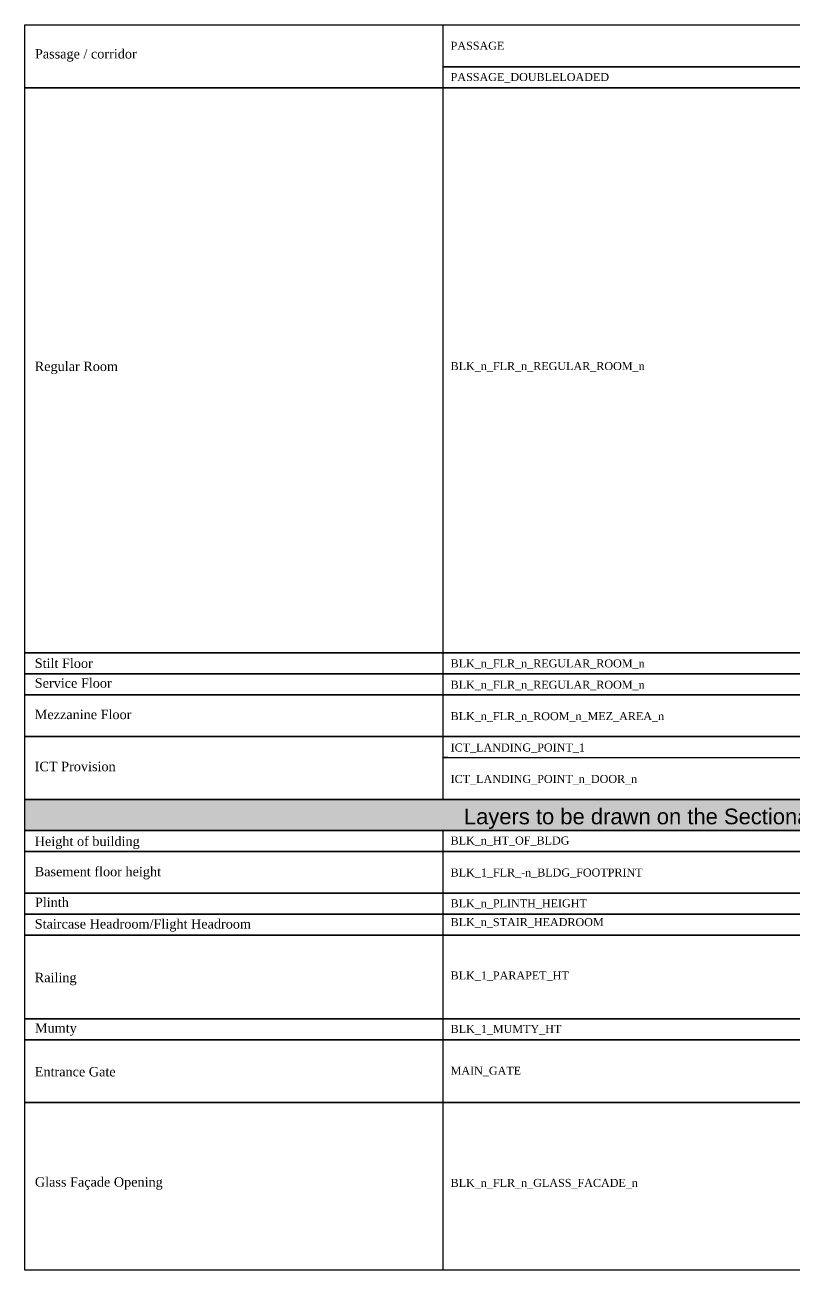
# Model space of a CAD drawing. Header units: millimetres. Extents: x -9481 to -9286, y 28723 to 28853.
# Drawn here: x -9481.26 to -9462.12, y 28730.39 to 28761.36 of the extents above; entities that cross this region are included whole.
import ezdxf

# ---------------------------------------------------------------- set-up
doc = ezdxf.new("R2010")
doc.units = ezdxf.units.MM
doc.linetypes.add('CONTINULUS', pattern=[0])
doc.layers.add('BLK_1_PLANTATION_GREENSTRIP', color=7, linetype='Continuous')
doc.layers.add('HATCH', color=7, linetype='Continuous')
doc.styles.add('MtXpl_Georgia', font='georgiab.ttf')
doc.styles.get("Standard").update_dxf_attribs({"font": 'arial.ttf', "height": 0.25})

# ---------------------------------------------------------------- blocks, each defined once
blk = doc.blocks.new('J4')
at = {"layer": 'HATCH', "linetype": 'CONTINULUS', "ltscale": 0.05}
h = blk.add_hatch(color=241, dxfattribs=at)
h.dxf.hatch_style = 1
h.paths.add_polyline_path([(-9435.455, 28796.771), (-9435.455, 28795.998), (-9396.427, 28795.998), (-9396.427, 28796.771)])
blk.add_lwpolyline([(-9435.455, 28796.771), (-9396.427, 28796.771), (-9396.427, 28795.998), (-9435.455, 28795.998), (-9435.455, 28796.771)], close=True)
at = {"color": 18, "insert": (-9424.534, 28796.544), "char_height": 0.39118, "attachment_point": 1}
blk.add_mtext_dynamic_manual_height_columns('Layers to be drawn on the Sectional Elevations or Building Elevation', width=18.54654, gutter_width=1.633, heights=[0], dxfattribs=at)

msp = doc.modelspace()

# ---------------------------------------------------------------- linework, layer by layer
for p, q in [((-9470.864, 28761.358), (-9470.864, 28760.838)), ((-9470.864, 28760.838), (-9470.864, 28760.317)), ((-9470.864, 28760.317), (-9470.864, 28759.797)), ((-9470.864, 28759.797), (-9470.864, 28759.276)), ((-9470.864, 28759.276), (-9470.864, 28756.673)), ((-9470.864, 28756.673), (-9470.864, 28756.152)), ((-9470.864, 28756.152), (-9470.864, 28745.739)), ((-9470.864, 28745.739), (-9470.864, 28745.218)), ((-9470.864, 28745.218), (-9470.864, 28744.698)), ((-9470.864, 28744.698), (-9470.864, 28744.177)), ((-9470.864, 28744.177), (-9470.864, 28743.656)), ((-9470.864, 28743.656), (-9470.864, 28743.136)), ((-9470.864, 28743.136), (-9470.864, 28742.615)), ((-9470.864, 28742.615), (-9470.864, 28742.095)), ((-9470.864, 28741.321), (-9470.864, 28740.801)), ((-9470.864, 28740.801), (-9470.864, 28740.28)), ((-9470.864, 28740.28), (-9470.864, 28739.759)), ((-9470.864, 28739.759), (-9470.864, 28739.239)), ((-9470.864, 28739.239), (-9470.864, 28738.718)), ((-9470.864, 28738.718), (-9470.864, 28738.197)), ((-9470.864, 28738.197), (-9470.864, 28737.156)), ((-9470.864, 28737.156), (-9470.864, 28736.635)), ((-9470.864, 28736.635), (-9470.864, 28736.115)), ((-9470.864, 28736.115), (-9470.864, 28735.594)), ((-9470.864, 28735.594), (-9470.864, 28735.074)), ((-9470.864, 28735.074), (-9470.864, 28734.553)), ((-9470.864, 28734.553), (-9470.864, 28734.032)), ((-9470.864, 28734.032), (-9470.864, 28733.512)), ((-9470.864, 28733.512), (-9470.864, 28732.991)), ((-9470.864, 28732.991), (-9470.864, 28732.47)), ((-9470.864, 28732.47), (-9470.864, 28731.95)), ((-9470.864, 28731.95), (-9470.864, 28731.429)), ((-9470.864, 28731.429), (-9470.864, 28730.908)), ((-9470.864, 28730.908), (-9470.864, 28730.388))]:
    msp.add_line(p, q)
for points in [[(-9481.258, 28760.838), (-9481.258, 28761.358), (-9442.23, 28761.358), (-9442.23, 28760.838)], [(-9481.258, 28760.317), (-9481.258, 28760.838), (-9481.258, 28760.838)], [(-9442.23, 28760.317), (-9442.23, 28759.797), (-9481.258, 28759.797), (-9481.258, 28760.317), (-9481.258, 28760.317)], [(-9470.864, 28760.317), (-9455.602, 28760.317)], [(-9455.602, 28760.317), (-9470.864, 28760.317)], [(-9481.258, 28759.276), (-9481.258, 28759.797), (-9442.23, 28759.797), (-9442.23, 28759.276)], [(-9481.258, 28758.755), (-9481.258, 28759.276)], [(-9481.258, 28758.235), (-9481.258, 28758.755)], [(-9481.258, 28757.714), (-9481.258, 28758.235)], [(-9481.258, 28757.193), (-9481.258, 28757.714)], [(-9481.258, 28756.673), (-9481.258, 28757.193)], [(-9481.258, 28756.152), (-9481.258, 28756.673)], [(-9481.258, 28755.631), (-9481.258, 28756.152)], [(-9481.258, 28755.111), (-9481.258, 28755.631)], [(-9481.258, 28753.028), (-9481.258, 28755.111)], [(-9481.258, 28752.507), (-9481.258, 28753.028)], [(-9481.258, 28751.987), (-9481.258, 28752.507)], [(-9481.258, 28751.466), (-9481.258, 28751.987)], [(-9481.258, 28750.946), (-9481.258, 28751.466)], [(-9481.258, 28750.425), (-9481.258, 28750.946)], [(-9481.258, 28749.904), (-9481.258, 28750.425)], [(-9481.258, 28749.384), (-9481.258, 28749.904)], [(-9481.258, 28748.863), (-9481.258, 28749.384)], [(-9481.258, 28748.342), (-9481.258, 28748.863)], [(-9481.258, 28747.822), (-9481.258, 28748.342)], [(-9481.258, 28747.301), (-9481.258, 28747.822)], [(-9481.258, 28746.78), (-9481.258, 28747.301)], [(-9481.258, 28746.26), (-9481.258, 28746.78)], [(-9461.732, 28746.26), (-9442.23, 28746.26), (-9442.23, 28745.739), (-9481.258, 28745.739), (-9481.258, 28746.26), (-9481.258, 28746.26)], [(-9470.738, 28745.739), (-9470.864, 28745.739)], [(-9470.864, 28745.739), (-9470.738, 28745.739)], [(-9470.738, 28745.218), (-9470.864, 28745.218)], [(-9470.864, 28745.218), (-9470.738, 28745.218)], [(-9481.258, 28744.177), (-9481.258, 28744.698), (-9442.23, 28744.698), (-9442.23, 28744.177), (-9457.862, 28744.177)], [(-9470.738, 28744.698), (-9470.864, 28744.698)], [(-9470.864, 28744.698), (-9470.738, 28744.698)], [(-9457.862, 28744.177), (-9442.23, 28744.177), (-9442.23, 28743.656), (-9481.258, 28743.656), (-9481.258, 28744.177)], [(-9481.258, 28743.136), (-9481.258, 28743.656), (-9442.23, 28743.656), (-9442.23, 28743.136), (-9457.862, 28743.136)], [(-9470.738, 28743.656), (-9470.864, 28743.656)], [(-9470.864, 28743.656), (-9470.738, 28743.656)], [(-9481.258, 28742.615), (-9481.258, 28743.136)], [(-9470.738, 28743.136), (-9470.864, 28743.136)], [(-9470.864, 28743.136), (-9470.738, 28743.136)], [(-9470.864, 28743.136), (-9442.23, 28743.136), (-9442.23, 28742.615), (-9457.862, 28742.615)], [(-9461.732, 28742.615), (-9442.23, 28742.615), (-9442.23, 28742.095), (-9481.258, 28742.095), (-9481.258, 28742.615)], [(-9481.258, 28740.28), (-9481.258, 28740.801), (-9442.23, 28740.801), (-9442.23, 28740.28), (-9461.732, 28740.28)], [(-9461.732, 28740.28), (-9442.23, 28740.28), (-9442.23, 28739.759), (-9481.258, 28739.759), (-9481.258, 28740.28), (-9481.258, 28740.28)], [(-9481.258, 28738.197), (-9481.258, 28738.718), (-9442.23, 28738.718), (-9442.23, 28738.197), (-9461.732, 28738.197)], [(-9481.258, 28737.677), (-9481.258, 28738.197)], [(-9481.258, 28737.156), (-9481.258, 28737.677)], [(-9442.23, 28737.156), (-9442.23, 28736.635), (-9481.258, 28736.635), (-9481.258, 28737.156), (-9481.258, 28737.156)], [(-9481.258, 28735.594), (-9481.258, 28736.115), (-9442.23, 28736.115), (-9442.23, 28735.594), (-9461.732, 28735.594)], [(-9481.258, 28735.074), (-9481.258, 28735.594)], [(-9461.732, 28735.074), (-9442.23, 28735.074), (-9442.23, 28734.553), (-9481.258, 28734.553), (-9481.258, 28735.074), (-9481.258, 28735.074)], [(-9481.258, 28734.032), (-9481.258, 28734.553), (-9442.23, 28734.553), (-9442.23, 28734.032)], [(-9481.258, 28733.512), (-9481.258, 28734.032)], [(-9481.258, 28732.991), (-9481.258, 28733.512)], [(-9481.258, 28732.47), (-9481.258, 28732.991)], [(-9481.258, 28731.95), (-9481.258, 28732.47)], [(-9481.258, 28731.429), (-9481.258, 28731.95)], [(-9481.258, 28730.908), (-9481.258, 28731.429)], [(-9442.23, 28730.908), (-9442.23, 28730.388), (-9481.258, 28730.388), (-9481.258, 28730.908)]]:
    msp.add_lwpolyline(points)
for points in [[(-9481.258, 28745.739), (-9442.23, 28745.739), (-9442.23, 28745.218), (-9481.258, 28745.218), (-9481.258, 28745.739)], [(-9481.258, 28745.218), (-9442.23, 28745.218), (-9442.23, 28744.698), (-9481.258, 28744.698), (-9481.258, 28745.218)], [(-9481.258, 28741.321), (-9442.23, 28741.321), (-9442.23, 28740.801), (-9481.258, 28740.801), (-9481.258, 28741.321)], [(-9481.258, 28739.759), (-9442.23, 28739.759), (-9442.23, 28739.239), (-9481.258, 28739.239), (-9481.258, 28739.759)], [(-9481.258, 28739.239), (-9442.23, 28739.239), (-9442.23, 28738.718), (-9481.258, 28738.718), (-9481.258, 28739.239)], [(-9481.258, 28736.635), (-9442.23, 28736.635), (-9442.23, 28736.115), (-9481.258, 28736.115), (-9481.258, 28736.635)]]:
    msp.add_lwpolyline(points, close=True)

# ---------------------------------------------------------------- block references
at = {"layer": 'BLK_1_PLANTATION_GREENSTRIP', "linetype": 'CONTINULUS'}
msp.add_blockref('J4', (-45.803, -54.677), dxfattribs=at)

# ---------------------------------------------------------------- texts
at = {"linetype": 'CONTINULUS', "style": 'MtXpl_Georgia'}
for s, height, p in [('Passage / corridor', 0.23406, (-9481.009, 28760.523)), ('PASSAGE', 0.199, (-9470.667, 28760.741)), ('PASSAGE_DOUBLELOADED', 0.19901, (-9470.667, 28759.963)), ('Regular Room', 0.23406, (-9481.013, 28752.749)), ('BLK_n_FLR_n_REGULAR_ROOM_n', 0.19901, (-9470.667, 28752.774)), ('Stilt Floor', 0.23406, (-9481.013, 28745.365)), ('BLK_n_FLR_n_REGULAR_ROOM_n', 0.19901, (-9470.667, 28745.378)), ('Service Floor', 0.23406, (-9481.013, 28744.872)), ('BLK_n_FLR_n_REGULAR_ROOM_n', 0.19901, (-9470.667, 28744.848)), ('Mezzanine Floor', 0.23406, (-9481.013, 28744.091)), ('BLK_n_FLR_n_ROOM_n_MEZ_AREA_n', 0.19901, (-9470.667, 28744.067)), ('ICT_LANDING_POINT_1', 0.19901, (-9470.667, 28743.286)), ('ICT Provision', 0.23406, (-9481.013, 28742.797)), ('ICT_LANDING_POINT_n_DOOR_n', 0.19901, (-9470.667, 28742.505)), ('Height of building', 0.23406, (-9481.013, 28740.936)), ('BLK_n_HT_OF_BLDG', 0.19901, (-9470.667, 28740.973)), ('Basement floor height', 0.23406, (-9481.013, 28740.182)), ('BLK_1_FLR_-n_BLDG_FOOTPRINT', 0.19901, (-9470.667, 28740.177)), ('Plinth', 0.2341, (-9481.009, 28739.417)), ('BLK_n_PLINTH_HEIGHT', 0.19901, (-9470.667, 28739.41)), ('Staircase Headroom/Flight Headroom', 0.23406, (-9481.013, 28738.882)), ('BLK_n_STAIR_HEADROOM', 0.19901, (-9470.667, 28738.944)), ('Railing', 0.2341, (-9481.013, 28737.548)), ('BLK_1_PARAPET_HT', 0.19901, (-9470.667, 28737.617)), ('Mumty', 0.2341, (-9481.009, 28736.293)), ('BLK_1_MUMTY_HT', 0.19901, (-9470.667, 28736.286)), ('Entrance Gate', 0.23406, (-9481.013, 28735.205)), ('MAIN_GATE', 0.199, (-9470.667, 28735.248)), ('Glass Façade Opening', 0.23406, (-9481.009, 28732.463)), ('BLK_n_FLR_n_GLASS_FACADE_n', 0.19901, (-9470.667, 28732.457))]:
    msp.add_text(s, height=height, dxfattribs=at).set_placement(p)

doc.saveas('drawing.dxf')
